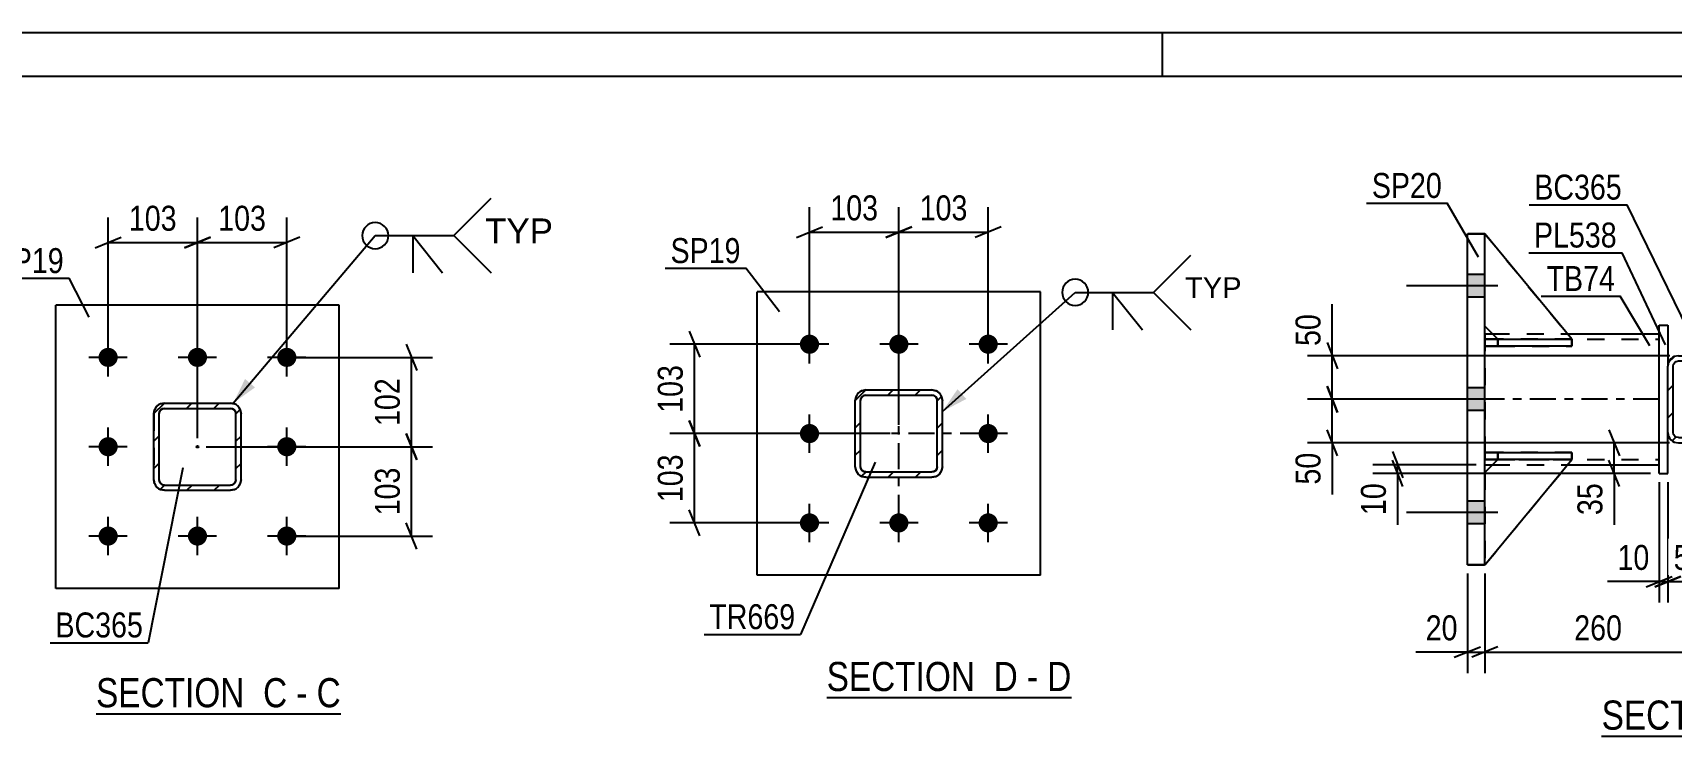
# Model space of a CAD drawing. Header units: millimetres. Extents: x 0 to 594, y 0 to 420.
# Drawn here: x 254.4 to 442.4, y 339.3 to 420 of the extents above; entities that cross this region are included whole.
import ezdxf

# ---------------------------------------------------------------- set-up
doc = ezdxf.new("R2010")
doc.units = ezdxf.units.MM
doc.linetypes.add('DXK_LINE_DOT2', pattern=[3.9198, 1.9599, -1.9599])
doc.linetypes.add('DXK_LINE_DOT3', pattern=[5.9187, 2.979, -0.9799, 0.9799, -0.9799])
doc.styles.add('Arial', font='arial.ttf', dxfattribs={"height": 0.2})
doc.styles.add('Arial Narrow', font='ARIALN.TTF', dxfattribs={"height": 0.2})

# ---------------------------------------------------------------- blocks, each defined once
blk = doc.blocks.new('Unknown-570345951-1135')
at = {"color": 5, "linetype": 'Continuous'}
for p, q in [((594, 420), (0, 420)), ((384, 415), (384, 420)), ((589, 415), (5, 415))]:
    blk.add_line(p, q, dxfattribs=at)
blk = doc.blocks.new('Unknown-570345951-13 - 5630')
at = {"color": 6, "linetype": 'Continuous'}
blk.add_line((261.67, 341.87), (289.74, 341.87), dxfattribs=at)
at = {"color": 0, "linetype": 'Continuous'}
for points in [[(279.78, 342.62), (279.78, 346.12), (261.67, 346.12), (261.67, 342.62)], [(283.59, 342.62), (283.59, 346.12), (280.83, 346.12), (280.83, 342.62)], [(285.92, 342.62), (285.92, 346.12), (284.64, 346.12), (284.64, 342.62)], [(289.74, 342.62), (289.74, 346.12), (286.97, 346.12), (286.97, 342.62)]]:
    blk.add_wipeout(points, dxfattribs=at)
at = {"color": 7, "linetype": 'Continuous', "style": 'Arial Narrow'}
for s, p in [('SECTION ', (261.67, 342.62)), ('C', (280.83, 342.62)), ('C', (286.97, 342.62)), ('-', (284.64, 342.62))]:
    blk.add_text(s, height=3.34, dxfattribs=at).set_placement(p)
blk = doc.blocks.new('Unknown-570345951-14 - 3728')
at = {"color": 6, "linetype": 'Continuous'}
blk.add_line((345.48, 343.73), (373.55, 343.73), dxfattribs=at)
at = {"color": 0, "linetype": 'Continuous'}
for points in [[(363.59, 344.48), (363.59, 347.98), (345.48, 347.98), (345.48, 344.48)], [(367.41, 344.48), (367.41, 347.98), (364.64, 347.98), (364.64, 344.48)], [(369.73, 344.48), (369.73, 347.98), (368.46, 347.98), (368.46, 344.48)], [(373.55, 344.48), (373.55, 347.98), (370.78, 347.98), (370.78, 344.48)]]:
    blk.add_wipeout(points, dxfattribs=at)
at = {"color": 7, "linetype": 'Continuous', "style": 'Arial Narrow'}
for s, p in [('SECTION ', (345.48, 344.48)), ('D', (364.64, 344.48)), ('D', (370.78, 344.48)), ('-', (368.46, 344.48))]:
    blk.add_text(s, height=3.34, dxfattribs=at).set_placement(p)
blk = doc.blocks.new('Unknown-570345951-15 - 3411')
at = {"color": 6, "linetype": 'Continuous'}
blk.add_line((434.38, 339.3), (462.03, 339.3), dxfattribs=at)
at = {"color": 0, "linetype": 'Continuous'}
for points in [[(452.49, 340.05), (452.49, 343.55), (434.38, 343.55), (434.38, 340.05)], [(456.1, 340.05), (456.1, 343.55), (453.54, 343.55), (453.54, 340.05)], [(458.42, 340.05), (458.42, 343.55), (457.15, 343.55), (457.15, 340.05)], [(462.03, 340.05), (462.03, 343.55), (459.47, 343.55), (459.47, 340.05)]]:
    blk.add_wipeout(points, dxfattribs=at)
at = {"color": 7, "linetype": 'Continuous', "style": 'Arial Narrow'}
for s, p in [('SECTION ', (434.38, 340.05)), ('E', (453.54, 340.05)), ('E', (459.47, 340.05)), ('-', (457.15, 340.05))]:
    blk.add_text(s, height=3.34, dxfattribs=at).set_placement(p)
blk = doc.blocks.new('Bolt-570345951-5656 - 5630')
at = {"linetype": 'Continuous'}
for points in [[(263.05, 381.66, -1), (263.05, 383.86, -1)], [(273.3, 381.66, -1), (273.3, 383.86, -1)], [(283.55, 381.66, -1), (283.55, 383.86, -1)], [(263.05, 371.41, -1), (263.05, 373.61, -1)], [(283.55, 371.41, -1), (283.55, 373.61, -1)], [(263.05, 361.16, -1), (263.05, 363.36, -1)], [(273.3, 361.16, -1), (273.3, 363.36, -1)], [(283.55, 361.16, -1), (283.55, 363.36, -1)]]:
    blk.add_hatch(color=1, dxfattribs=at).paths.add_polyline_path(points)
at = {"color": 1, "linetype": 'Continuous'}
for p, q in [((263.05, 380.56), (263.05, 384.96)), ((273.3, 380.56), (273.3, 384.96)), ((283.55, 380.56), (283.55, 384.96)), ((265.25, 382.76), (260.85, 382.76)), ((275.5, 382.76), (271.1, 382.76)), ((285.75, 382.76), (281.35, 382.76)), ((263.05, 370.31), (263.05, 374.71)), ((283.55, 370.31), (283.55, 374.71)), ((265.25, 372.51), (260.85, 372.51)), ((285.75, 372.51), (281.35, 372.51)), ((263.05, 360.06), (263.05, 364.46)), ((273.3, 360.06), (273.3, 364.46)), ((283.55, 360.06), (283.55, 364.46)), ((265.25, 362.26), (260.85, 362.26)), ((275.5, 362.26), (271.1, 362.26)), ((285.75, 362.26), (281.35, 362.26))]:
    blk.add_line(p, q, dxfattribs=at)
blk = doc.blocks.new('Part-570345951-5652 - 5630')
at = {"color": 2, "linetype": 'Continuous'}
for p, q in [((289.55, 388.76), (257.05, 388.76)), ((257.05, 356.26), (257.05, 388.76)), ((289.55, 356.26), (289.55, 388.76)), ((289.55, 356.26), (257.05, 356.26))]:
    blk.add_line(p, q, dxfattribs=at)
blk = doc.blocks.new('Part-570345951-5689 - 5630')
at = {"linetype": 'Continuous'}
h = blk.add_hatch(dxfattribs=at)
h.set_pattern_fill('', scale=0.7, style=0, pattern_type=0)
h.set_pattern_definition([(45, (269.4999, 377.5076), (-1.57154, 1.57154), [])])
h.paths.add_polyline_path([(277.1, 377.51), (269.5, 377.51), (269.04, 377.42), (268.65, 377.16), (268.39, 376.77), (268.3, 376.31), (268.3, 368.71), (268.39, 368.25), (268.65, 367.86), (269.04, 367.6), (269.5, 367.51), (277.1, 367.51), (277.56, 367.6), (277.95, 367.86), (278.21, 368.25), (278.3, 368.71), (278.3, 376.31), (278.21, 376.77), (277.95, 377.16), (277.56, 377.42)])
h.paths.add_polyline_path([(277.65, 376.54), (277.7, 376.31), (277.7, 368.71), (277.65, 368.48), (277.52, 368.28), (277.33, 368.15), (277.1, 368.11), (269.5, 368.11), (269.27, 368.15), (269.08, 368.28), (268.95, 368.48), (268.9, 368.71), (268.9, 376.31), (268.95, 376.54), (269.08, 376.73), (269.27, 376.86), (269.5, 376.91), (277.1, 376.91), (277.33, 376.86), (277.52, 376.73)])
blk.add_hatch(color=30, dxfattribs=at).paths.add_polyline_path([(273.3, 372.41, -1), (273.3, 372.61, -1)])
at = {"color": 7, "linetype": 'DXK_LINE_DOT2'}
for p, q in [((268.3, 376.31), (268.39, 376.77)), ((268.3, 376.31), (268.3, 368.71)), ((268.95, 376.54), (268.9, 376.31)), ((268.9, 368.71), (268.9, 376.31)), ((269.08, 376.73), (268.95, 376.54)), ((269.04, 377.42), (269.5, 377.51)), ((269.27, 376.86), (269.08, 376.73)), ((269.5, 376.91), (269.27, 376.86)), ((269.5, 377.51), (277.1, 377.51)), ((269.5, 376.91), (277.1, 376.91)), ((277.1, 377.51), (277.56, 377.42)), ((277.33, 376.86), (277.1, 376.91)), ((277.52, 376.73), (277.33, 376.86)), ((277.65, 376.54), (277.52, 376.73)), ((277.7, 376.31), (277.65, 376.54)), ((277.7, 368.71), (277.7, 376.31)), ((278.21, 376.77), (278.3, 376.31)), ((278.3, 368.71), (278.3, 376.31)), ((268.39, 368.25), (268.3, 368.71)), ((268.9, 368.71), (268.95, 368.48)), ((268.95, 368.48), (269.08, 368.28)), ((277.52, 368.28), (277.65, 368.48)), ((277.65, 368.48), (277.7, 368.71)), ((278.3, 368.71), (278.21, 368.25)), ((269.5, 367.51), (269.04, 367.6)), ((269.08, 368.28), (269.27, 368.15)), ((269.27, 368.15), (269.5, 368.11)), ((269.5, 368.11), (277.1, 368.11)), ((269.5, 367.51), (277.1, 367.51)), ((277.1, 368.11), (277.33, 368.15)), ((277.56, 367.6), (277.1, 367.51)), ((277.33, 368.15), (277.52, 368.28))]:
    blk.add_line(p, q, dxfattribs=at)
at = {"color": 2, "linetype": 'Continuous'}
for p, q in [((268.39, 376.77), (268.3, 376.31)), ((268.3, 376.31), (268.3, 376.31)), ((268.3, 368.71), (268.3, 376.31)), ((268.9, 376.31), (268.95, 376.54)), ((268.9, 376.31), (268.9, 376.31)), ((268.9, 368.71), (268.9, 376.31)), ((268.95, 376.54), (269.08, 376.73)), ((269.5, 377.51), (269.04, 377.42)), ((269.08, 376.73), (269.27, 376.86)), ((269.27, 376.86), (269.5, 376.91)), ((269.5, 377.51), (269.5, 377.51)), ((269.5, 377.51), (277.1, 377.51)), ((269.5, 376.91), (269.5, 376.91)), ((269.5, 376.91), (277.1, 376.91)), ((277.1, 377.51), (277.1, 377.51)), ((277.56, 377.42), (277.1, 377.51)), ((277.1, 376.91), (277.1, 376.91)), ((277.1, 376.91), (277.33, 376.86)), ((277.33, 376.86), (277.52, 376.73)), ((277.52, 376.73), (277.65, 376.54)), ((277.65, 376.54), (277.7, 376.31)), ((277.7, 376.31), (277.7, 376.31)), ((277.7, 368.71), (277.7, 376.31)), ((278.3, 376.31), (278.21, 376.77)), ((278.3, 376.31), (278.3, 376.31)), ((278.3, 368.71), (278.3, 376.31)), ((268.3, 368.71), (268.3, 368.71)), ((268.3, 368.71), (268.39, 368.25)), ((268.9, 368.71), (268.9, 368.71)), ((268.95, 368.48), (268.9, 368.71)), ((269.08, 368.28), (268.95, 368.48)), ((277.65, 368.48), (277.52, 368.28)), ((277.7, 368.71), (277.65, 368.48)), ((277.7, 368.71), (277.7, 368.71)), ((278.21, 368.25), (278.3, 368.71)), ((278.3, 368.71), (278.3, 368.71)), ((269.04, 367.6), (269.5, 367.51)), ((269.27, 368.15), (269.08, 368.28)), ((269.5, 368.11), (269.27, 368.15)), ((269.5, 368.11), (269.5, 368.11)), ((269.5, 368.11), (277.1, 368.11)), ((269.5, 367.51), (269.5, 367.51)), ((269.5, 367.51), (277.1, 367.51)), ((277.33, 368.15), (277.1, 368.11)), ((277.1, 368.11), (277.1, 368.11)), ((277.1, 367.51), (277.56, 367.6)), ((277.1, 367.51), (277.1, 367.51)), ((277.52, 368.28), (277.33, 368.15))]:
    blk.add_line(p, q, dxfattribs=at)
at = {"color": 7, "linetype": 'DXK_LINE_DOT3'}
blk.add_line((273.3, 372.51), (273.3, 372.51), dxfattribs=at)
at = {"color": 30, "linetype": 'DXK_LINE_DOT3'}
blk.add_line((273.3, 372.51), (273.3, 372.51), dxfattribs=at)
at = {"color": 30, "linetype": 'Continuous'}
blk.add_circle((273.3, 372.51), 0.1, dxfattribs=at)
at = {"color": 7, "linetype": 'DXK_LINE_DOT2'}
for centre, start, end in [((269.5, 376.31), 112.5, 157.5), ((277.1, 376.31), 22.5, 67.5), ((269.5, 368.71), 202.5, 247.5), ((277.1, 368.71), 292.5, 337.5)]:
    blk.add_arc(centre, 1.2, start, end, dxfattribs=at)
at = {"color": 2, "linetype": 'Continuous'}
for centre, start, end in [((269.5, 376.31), 112.5, 157.5), ((277.1, 376.31), 22.5, 67.5), ((269.5, 368.71), 202.5, 247.5), ((277.1, 368.71), 292.5, 337.5)]:
    blk.add_arc(centre, 1.2, start, end, dxfattribs=at)
blk = doc.blocks.new('Part-570345951-3774 - 3728')
at = {"linetype": 'Continuous'}
h = blk.add_hatch(dxfattribs=at)
h.set_pattern_fill('', scale=0.7, style=0, pattern_type=0)
h.set_pattern_definition([(45, (349.9635, 379.0197), (-1.57154, 1.57154), [])])
h.paths.add_polyline_path([(357.56, 379.02), (349.96, 379.02), (349.5, 378.93), (349.11, 378.67), (348.85, 378.28), (348.76, 377.82), (348.76, 370.22), (348.85, 369.76), (349.11, 369.37), (349.5, 369.11), (349.96, 369.02), (357.56, 369.02), (358.02, 369.11), (358.41, 369.37), (358.67, 369.76), (358.76, 370.22), (358.76, 377.82), (358.67, 378.28), (358.41, 378.67), (358.02, 378.93)])
h.paths.add_polyline_path([(358.12, 378.05), (358.16, 377.82), (358.16, 370.22), (358.12, 369.99), (357.99, 369.8), (357.79, 369.67), (357.56, 369.62), (349.96, 369.62), (349.73, 369.67), (349.54, 369.8), (349.41, 369.99), (349.36, 370.22), (349.36, 377.82), (349.41, 378.05), (349.54, 378.24), (349.73, 378.37), (349.96, 378.42), (357.56, 378.42), (357.79, 378.37), (357.99, 378.24)])
at = {"color": 7, "linetype": 'DXK_LINE_DOT3'}
for p, q in [((353.76, 364.02), (353.76, 384.02)), ((363.76, 374.02), (343.76, 374.02))]:
    blk.add_line(p, q, dxfattribs=at)
at = {"color": 7, "linetype": 'DXK_LINE_DOT2'}
for p, q in [((348.76, 377.82), (348.85, 378.28)), ((348.76, 370.22), (348.76, 377.82)), ((349.41, 378.05), (349.36, 377.82)), ((349.36, 370.22), (349.36, 377.82)), ((349.54, 378.24), (349.41, 378.05)), ((349.5, 378.93), (349.96, 379.02)), ((349.73, 378.37), (349.54, 378.24)), ((349.96, 378.42), (349.73, 378.37)), ((349.96, 379.02), (357.56, 379.02)), ((349.96, 378.42), (357.56, 378.42)), ((357.56, 379.02), (358.02, 378.93)), ((357.79, 378.37), (357.56, 378.42)), ((357.99, 378.24), (357.79, 378.37)), ((358.12, 378.05), (357.99, 378.24)), ((358.16, 377.82), (358.12, 378.05)), ((358.16, 370.22), (358.16, 377.82)), ((358.67, 378.28), (358.76, 377.82)), ((358.76, 370.22), (358.76, 377.82)), ((348.85, 369.76), (348.76, 370.22)), ((349.36, 370.22), (349.41, 369.99)), ((349.41, 369.99), (349.54, 369.8)), ((349.96, 369.02), (349.5, 369.11)), ((349.54, 369.8), (349.73, 369.67)), ((349.73, 369.67), (349.96, 369.62)), ((349.96, 369.62), (357.56, 369.62)), ((349.96, 369.02), (357.56, 369.02)), ((357.56, 369.62), (357.79, 369.67)), ((358.02, 369.11), (357.56, 369.02)), ((357.79, 369.67), (357.99, 369.8)), ((357.99, 369.8), (358.12, 369.99)), ((358.12, 369.99), (358.16, 370.22)), ((358.76, 370.22), (358.67, 369.76))]:
    blk.add_line(p, q, dxfattribs=at)
at = {"color": 2, "linetype": 'Continuous'}
for p, q in [((348.85, 378.28), (348.76, 377.82)), ((348.76, 370.22), (348.76, 377.82)), ((349.36, 377.82), (349.41, 378.05)), ((349.36, 370.22), (349.36, 377.82)), ((349.41, 378.05), (349.54, 378.24)), ((349.96, 379.02), (349.5, 378.93)), ((349.54, 378.24), (349.73, 378.37)), ((349.73, 378.37), (349.96, 378.42)), ((349.96, 379.02), (357.56, 379.02)), ((349.96, 378.42), (357.56, 378.42)), ((358.02, 378.93), (357.56, 379.02)), ((357.56, 378.42), (357.79, 378.37)), ((357.79, 378.37), (357.99, 378.24)), ((357.99, 378.24), (358.12, 378.05)), ((358.12, 378.05), (358.16, 377.82)), ((358.16, 370.22), (358.16, 377.82)), ((358.76, 377.82), (358.67, 378.28)), ((358.76, 370.22), (358.76, 377.82)), ((348.76, 370.22), (348.85, 369.76)), ((349.41, 369.99), (349.36, 370.22)), ((349.54, 369.8), (349.41, 369.99)), ((349.5, 369.11), (349.96, 369.02)), ((349.73, 369.67), (349.54, 369.8)), ((349.96, 369.62), (349.73, 369.67)), ((349.96, 369.62), (357.56, 369.62)), ((349.96, 369.02), (357.56, 369.02)), ((357.79, 369.67), (357.56, 369.62)), ((357.56, 369.02), (358.02, 369.11)), ((357.99, 369.8), (357.79, 369.67)), ((358.12, 369.99), (357.99, 369.8)), ((358.16, 370.22), (358.12, 369.99)), ((358.67, 369.76), (358.76, 370.22))]:
    blk.add_line(p, q, dxfattribs=at)
at = {"color": 7, "linetype": 'DXK_LINE_DOT2'}
for centre, start, end in [((349.96, 377.82), 112.5, 157.5), ((357.56, 377.82), 22.5, 67.5), ((349.96, 370.22), 202.5, 247.5), ((357.56, 370.22), 292.5, 337.5)]:
    blk.add_arc(centre, 1.2, start, end, dxfattribs=at)
at = {"color": 2, "linetype": 'Continuous'}
for centre, start, end in [((349.96, 377.82), 112.5, 157.5), ((357.56, 377.82), 22.5, 67.5), ((349.96, 370.22), 202.5, 247.5), ((357.56, 370.22), 292.5, 337.5)]:
    blk.add_arc(centre, 1.2, start, end, dxfattribs=at)
blk = doc.blocks.new('Bolt-570345951-3750 - 3728')
at = {"linetype": 'Continuous'}
for points in [[(343.51, 383.17, -1), (343.51, 385.37, -1)], [(353.76, 383.17, -1), (353.76, 385.37, -1)], [(364.01, 383.17, -1), (364.01, 385.37, -1)], [(343.51, 372.92, -1), (343.51, 375.12, -1)], [(364.01, 372.92, -1), (364.01, 375.12, -1)], [(343.51, 362.67, -1), (343.51, 364.87, -1)], [(353.76, 362.67, -1), (353.76, 364.87, -1)], [(364.01, 362.67, -1), (364.01, 364.87, -1)]]:
    blk.add_hatch(color=1, dxfattribs=at).paths.add_polyline_path(points)
at = {"color": 1, "linetype": 'Continuous'}
for p, q in [((343.51, 382.07), (343.51, 386.47)), ((353.76, 382.07), (353.76, 386.47)), ((364.01, 382.07), (364.01, 386.47)), ((345.71, 384.27), (341.31, 384.27)), ((355.96, 384.27), (351.56, 384.27)), ((366.21, 384.27), (361.81, 384.27)), ((343.51, 371.82), (343.51, 376.22)), ((364.01, 371.82), (364.01, 376.22)), ((345.71, 374.02), (341.31, 374.02)), ((366.21, 374.02), (361.81, 374.02)), ((343.51, 361.57), (343.51, 365.97)), ((353.76, 361.57), (353.76, 365.97)), ((364.01, 361.57), (364.01, 365.97)), ((345.71, 363.77), (341.31, 363.77)), ((355.96, 363.77), (351.56, 363.77)), ((366.21, 363.77), (361.81, 363.77))]:
    blk.add_line(p, q, dxfattribs=at)
blk = doc.blocks.new('Part-570345951-3738 - 3728')
at = {"color": 2, "linetype": 'Continuous'}
for p, q in [((370.01, 390.27), (337.51, 390.27)), ((337.51, 357.77), (337.51, 390.27)), ((370.01, 357.77), (370.01, 390.27)), ((370.01, 357.77), (337.51, 357.77))]:
    blk.add_line(p, q, dxfattribs=at)
blk = doc.blocks.new('Bolt-570345951-3428 - 3411')
at = {"linetype": 'Continuous'}
for points in [[(420.98, 389.65), (420.98, 392.25), (418.98, 392.25), (418.98, 389.65)], [(420.98, 389.65), (420.98, 392.25), (418.98, 392.25), (418.98, 389.65)], [(420.98, 389.65), (420.98, 392.25), (418.98, 392.25), (418.98, 389.65)], [(420.98, 376.65), (420.98, 379.25), (418.98, 379.25), (418.98, 376.65)], [(420.98, 376.65), (420.98, 379.25), (418.98, 379.25), (418.98, 376.65)], [(420.98, 363.65), (420.98, 366.25), (418.98, 366.25), (418.98, 363.65)], [(420.98, 363.65), (420.98, 366.25), (418.98, 366.25), (418.98, 363.65)], [(420.98, 363.65), (420.98, 366.25), (418.98, 366.25), (418.98, 363.65)]]:
    blk.add_hatch(color=1, dxfattribs=at).paths.add_polyline_path(points)
at = {"color": 1, "linetype": 'Continuous'}
for p, q in [((420.98, 392.25), (418.98, 392.25)), ((420.98, 392.25), (418.98, 392.25)), ((420.98, 392.25), (418.98, 392.25)), ((422.48, 390.95), (411.98, 390.95)), ((422.48, 390.95), (411.98, 390.95)), ((422.48, 390.95), (411.98, 390.95)), ((420.98, 389.65), (418.98, 389.65)), ((420.98, 389.65), (418.98, 389.65)), ((420.98, 389.65), (418.98, 389.65)), ((422.48, 377.95), (411.98, 377.95)), ((422.48, 377.95), (411.98, 377.95)), ((420.98, 379.25), (418.98, 379.25)), ((420.98, 379.25), (418.98, 379.25)), ((420.98, 376.65), (418.98, 376.65)), ((420.98, 376.65), (418.98, 376.65)), ((422.48, 364.95), (411.98, 364.95)), ((422.48, 364.95), (411.98, 364.95)), ((422.48, 364.95), (411.98, 364.95)), ((420.98, 366.25), (418.98, 366.25)), ((420.98, 366.25), (418.98, 366.25)), ((420.98, 366.25), (418.98, 366.25)), ((420.98, 363.65), (418.98, 363.65)), ((420.98, 363.65), (418.98, 363.65)), ((420.98, 363.65), (418.98, 363.65))]:
    blk.add_line(p, q, dxfattribs=at)
blk = doc.blocks.new('Part-570345951-3477 - 3411')
at = {"color": 7, "linetype": 'DXK_LINE_DOT2'}
for p, q in [((420.98, 386.34), (420.98, 396.95)), ((420.98, 396.95), (430.98, 384.84)), ((420.98, 396.95), (430.98, 384.84)), ((422.48, 384.84), (420.98, 386.34)), ((422.48, 384.84), (420.98, 386.34)), ((430.98, 384.84), (422.48, 384.84)), ((422.48, 384.84), (422.48, 384.84)), ((422.48, 384.84), (430.98, 384.84)), ((430.98, 384.84), (430.98, 384.84))]:
    blk.add_line(p, q, dxfattribs=at)
blk = doc.blocks.new('Part-570345951-3442 - 3411')
at = {"color": 2, "linetype": 'Continuous'}
for p, q in [((440.98, 369.45), (440.98, 386.45)), ((440.98, 386.45), (441.98, 386.45)), ((441.98, 386.45), (441.98, 381.75)), ((441.98, 369.45), (441.98, 374.15)), ((440.98, 369.45), (441.98, 369.45))]:
    blk.add_line(p, q, dxfattribs=at)
at = {"color": 7, "linetype": 'DXK_LINE_DOT2'}
blk.add_line((441.98, 374.15), (441.98, 381.75), dxfattribs=at)
blk = doc.blocks.new('Part-570345951-3490 - 3411')
at = {"color": 2, "linetype": 'Continuous'}
for p, q in [((420.98, 385.45), (421.87, 385.45)), ((430.48, 385.45), (440.98, 385.45)), ((420.98, 370.45), (421.89, 370.45)), ((430.49, 370.45), (440.98, 370.45))]:
    blk.add_line(p, q, dxfattribs=at)
at = {"color": 7, "linetype": 'DXK_LINE_DOT2'}
for p, q in [((420.98, 385.45), (420.98, 370.45)), ((421.87, 385.45), (430.48, 385.45)), ((440.98, 370.45), (440.98, 385.45)), ((420.98, 384.85), (440.98, 384.85)), ((420.98, 371.05), (440.98, 371.05)), ((421.89, 370.45), (430.49, 370.45))]:
    blk.add_line(p, q, dxfattribs=at)
at = {"color": 7, "linetype": 'DXK_LINE_DOT3'}
blk.add_line((440.98, 377.95), (420.98, 377.95), dxfattribs=at)
blk = doc.blocks.new('Part-570345951-3464 - 3411')
at = {"color": 2, "linetype": 'Continuous'}
for p, q in [((418.98, 396.95), (418.98, 396.95)), ((418.98, 396.95), (420.98, 396.95)), ((418.98, 358.95), (418.98, 396.95)), ((420.98, 396.95), (420.98, 396.95)), ((420.98, 358.95), (420.98, 396.95)), ((420.98, 358.95), (418.98, 358.95))]:
    blk.add_line(p, q, dxfattribs=at)
at = {"color": 7, "linetype": 'DXK_LINE_DOT2'}
for p, q in [((420.98, 396.95), (418.98, 396.95)), ((418.98, 358.95), (418.98, 358.95)), ((418.98, 358.95), (420.98, 358.95)), ((420.98, 358.95), (420.98, 358.95))]:
    blk.add_line(p, q, dxfattribs=at)
blk = doc.blocks.new('Part-570345951-3473 - 3411')
at = {"color": 7, "linetype": 'DXK_LINE_DOT2'}
for p, q in [((420.98, 384.85), (422.48, 384.85)), ((430.98, 384.85), (420.98, 384.85)), ((420.98, 384.85), (420.98, 384.85)), ((420.98, 384.85), (420.98, 384.05)), ((422.48, 384.05), (420.98, 384.05)), ((430.98, 384.05), (420.98, 384.05)), ((422.48, 384.85), (430.98, 384.85)), ((422.48, 384.85), (422.48, 384.05)), ((430.98, 384.05), (422.48, 384.05)), ((430.98, 384.85), (430.98, 384.05))]:
    blk.add_line(p, q, dxfattribs=at)
blk = doc.blocks.new('Part-570345951-3474 - 3411')
at = {"color": 7, "linetype": 'DXK_LINE_DOT2'}
for p, q in [((420.98, 371.85), (422.48, 371.85)), ((430.98, 371.85), (420.98, 371.85)), ((420.98, 371.85), (420.98, 371.85)), ((420.98, 371.85), (420.98, 371.05)), ((422.48, 371.05), (420.98, 371.05)), ((430.98, 371.05), (420.98, 371.05)), ((422.48, 371.85), (430.98, 371.85)), ((422.48, 371.85), (422.48, 371.05)), ((430.98, 371.05), (422.48, 371.05)), ((430.98, 371.85), (430.98, 371.05))]:
    blk.add_line(p, q, dxfattribs=at)
blk = doc.blocks.new('Part-570345951-3475 - 3411')
at = {"color": 2, "linetype": 'Continuous'}
for p, q in [((420.98, 384.05), (420.98, 384.85)), ((420.98, 384.85), (430.15, 384.85)), ((420.98, 384.85), (420.98, 384.85)), ((430.98, 384.05), (420.98, 384.05)), ((420.98, 384.05), (420.98, 384.05)), ((430.98, 384.85), (430.97, 384.85)), ((430.98, 384.05), (430.98, 384.85))]:
    blk.add_line(p, q, dxfattribs=at)
at = {"color": 7, "linetype": 'DXK_LINE_DOT2'}
for p, q in [((420.98, 384.05), (420.98, 384.85)), ((422.48, 384.85), (420.98, 384.85)), ((420.98, 384.05), (422.48, 384.05)), ((422.48, 384.05), (422.48, 384.85)), ((422.48, 384.85), (430.97, 384.85)), ((422.48, 384.05), (430.98, 384.05)), ((430.15, 384.85), (430.97, 384.85))]:
    blk.add_line(p, q, dxfattribs=at)
blk = doc.blocks.new('Part-570345951-3476 - 3411')
at = {"color": 2, "linetype": 'Continuous'}
for p, q in [((420.98, 371.05), (420.98, 371.85)), ((420.98, 371.85), (430.98, 371.85)), ((420.98, 371.85), (420.98, 371.85)), ((430.98, 371.05), (420.98, 371.05)), ((420.98, 371.05), (420.98, 371.05)), ((430.98, 371.05), (430.98, 371.85))]:
    blk.add_line(p, q, dxfattribs=at)
at = {"color": 7, "linetype": 'DXK_LINE_DOT2'}
for p, q in [((420.98, 371.05), (420.98, 371.85)), ((422.48, 371.85), (420.98, 371.85)), ((420.98, 371.05), (422.48, 371.05)), ((422.48, 371.05), (422.48, 371.85)), ((430.98, 371.85), (422.48, 371.85)), ((422.48, 371.05), (430.98, 371.05))]:
    blk.add_line(p, q, dxfattribs=at)
blk = doc.blocks.new('Part-570345951-3478 - 3411')
at = {"color": 2, "linetype": 'Continuous'}
for p, q in [((430.98, 384.84), (420.98, 396.95)), ((422.47, 384.85), (420.98, 386.34)), ((430.15, 384.84), (430.98, 384.84)), ((430.98, 384.84), (430.98, 384.84))]:
    blk.add_line(p, q, dxfattribs=at)
at = {"color": 7, "linetype": 'DXK_LINE_DOT2'}
for p, q in [((420.98, 386.34), (420.98, 396.95)), ((420.98, 396.95), (430.98, 384.84)), ((422.48, 384.84), (420.98, 386.34)), ((422.48, 384.84), (422.47, 384.85)), ((430.98, 384.84), (422.48, 384.84)), ((422.48, 384.84), (422.48, 384.84)), ((422.48, 384.84), (430.15, 384.84))]:
    blk.add_line(p, q, dxfattribs=at)
blk = doc.blocks.new('Part-570345951-3479 - 3411')
at = {"color": 7, "linetype": 'DXK_LINE_DOT2'}
for p, q in [((422.48, 371.04), (420.98, 369.54)), ((420.98, 358.95), (430.98, 371.04)), ((420.98, 369.54), (422.48, 371.04)), ((420.98, 358.95), (430.98, 371.04)), ((430.98, 371.04), (422.48, 371.04)), ((422.48, 371.04), (422.48, 371.04)), ((422.48, 371.04), (430.98, 371.04)), ((430.98, 371.04), (430.98, 371.04)), ((420.98, 369.54), (420.98, 358.95))]:
    blk.add_line(p, q, dxfattribs=at)
blk = doc.blocks.new('Part-570345951-3480 - 3411')
at = {"color": 2, "linetype": 'Continuous'}
for p, q in [((422.48, 371.04), (420.98, 369.54)), ((420.98, 358.95), (430.98, 371.04)), ((430.98, 371.04), (422.48, 371.04)), ((422.48, 371.04), (422.48, 371.04)), ((430.98, 371.04), (430.98, 371.04))]:
    blk.add_line(p, q, dxfattribs=at)
at = {"color": 7, "linetype": 'DXK_LINE_DOT2'}
for p, q in [((420.98, 369.54), (422.48, 371.04)), ((420.98, 358.95), (430.98, 371.04)), ((422.48, 371.04), (430.98, 371.04)), ((420.98, 369.54), (420.98, 358.95))]:
    blk.add_line(p, q, dxfattribs=at)
blk = doc.blocks.new('Part-570345951-3503 - 3411')
at = {"linetype": 'Continuous'}
h = blk.add_hatch(dxfattribs=at)
h.set_pattern_fill('', scale=0.7, style=0, pattern_type=0)
h.set_pattern_definition([(45, (442.7212, 382.8563), (-1.57154, 1.57154), [])])
h.paths.add_polyline_path([(443.18, 382.95), (442.72, 382.86), (442.33, 382.6), (442.07, 382.21), (441.98, 381.75), (441.98, 374.15), (442.07, 373.69), (442.33, 373.3), (442.72, 373.04), (443.18, 372.95), (450.78, 372.95), (451.24, 373.04), (451.63, 373.3), (451.89, 373.69), (451.98, 374.15), (451.98, 381.75), (451.89, 382.21), (451.63, 382.6), (451.24, 382.86), (450.78, 382.95)])
h.paths.add_polyline_path([(450.78, 382.35), (451.01, 382.3), (451.2, 382.17), (451.33, 381.98), (451.38, 381.75), (451.38, 374.15), (451.33, 373.92), (451.2, 373.72), (451.01, 373.59), (450.78, 373.55), (443.18, 373.55), (442.95, 373.59), (442.76, 373.72), (442.63, 373.92), (442.58, 374.15), (442.58, 381.75), (442.63, 381.98), (442.76, 382.17), (442.95, 382.3), (443.18, 382.35)])
blk.add_hatch(color=246, dxfattribs=at).paths.add_polyline_path([(446.98, 377.85, -1), (446.98, 378.05, -1)])
at = {"color": 2, "linetype": 'Continuous'}
for p, q in [((442.07, 382.21), (441.98, 381.75)), ((441.98, 381.75), (441.98, 381.75)), ((441.98, 374.15), (441.98, 381.75)), ((442.58, 381.75), (442.63, 381.98)), ((442.58, 381.75), (442.58, 381.75)), ((442.58, 374.15), (442.58, 381.75)), ((442.63, 381.98), (442.76, 382.17)), ((443.18, 382.95), (442.72, 382.86)), ((442.76, 382.17), (442.95, 382.3)), ((442.95, 382.3), (443.18, 382.35)), ((443.18, 382.95), (443.18, 382.95)), ((443.18, 382.95), (450.78, 382.95)), ((443.18, 382.35), (443.18, 382.35)), ((443.18, 382.35), (450.78, 382.35)), ((450.78, 382.95), (450.78, 382.95)), ((451.24, 382.86), (450.78, 382.95)), ((450.78, 382.35), (450.78, 382.35)), ((450.78, 382.35), (451.01, 382.3)), ((451.01, 382.3), (451.2, 382.17)), ((451.2, 382.17), (451.33, 381.98)), ((451.33, 381.98), (451.38, 381.75)), ((451.38, 381.75), (451.38, 381.75)), ((451.38, 374.15), (451.38, 381.75)), ((451.98, 381.75), (451.89, 382.21)), ((451.98, 381.75), (451.98, 381.75)), ((451.98, 374.15), (451.98, 381.75)), ((441.98, 374.15), (441.98, 374.15)), ((441.98, 374.15), (442.07, 373.69)), ((442.58, 374.15), (442.58, 374.15)), ((442.63, 373.92), (442.58, 374.15)), ((451.38, 374.15), (451.33, 373.92)), ((451.38, 374.15), (451.38, 374.15)), ((451.89, 373.69), (451.98, 374.15)), ((451.98, 374.15), (451.98, 374.15)), ((442.76, 373.72), (442.63, 373.92)), ((442.72, 373.04), (443.18, 372.95)), ((442.95, 373.59), (442.76, 373.72)), ((443.18, 373.55), (442.95, 373.59)), ((443.18, 373.55), (443.18, 373.55)), ((443.18, 373.55), (450.78, 373.55)), ((443.18, 372.95), (443.18, 372.95)), ((443.18, 372.95), (450.78, 372.95)), ((451.01, 373.59), (450.78, 373.55)), ((450.78, 373.55), (450.78, 373.55)), ((450.78, 372.95), (451.24, 373.04)), ((450.78, 372.95), (450.78, 372.95)), ((451.2, 373.72), (451.01, 373.59)), ((451.33, 373.92), (451.2, 373.72))]:
    blk.add_line(p, q, dxfattribs=at)
at = {"color": 7, "linetype": 'DXK_LINE_DOT3'}
blk.add_line((446.98, 377.95), (446.98, 377.95), dxfattribs=at)
at = {"color": 246, "linetype": 'DXK_LINE_DOT2'}
blk.add_line((446.98, 377.95), (446.98, 377.95), dxfattribs=at)
at = {"color": 246, "linetype": 'Continuous'}
blk.add_circle((446.98, 377.95), 0.1, dxfattribs=at)
at = {"color": 2, "linetype": 'Continuous'}
for centre, start, end in [((443.18, 381.75), 112.5, 157.5), ((450.78, 381.75), 22.5, 67.5), ((443.18, 374.15), 202.5, 247.5), ((450.78, 374.15), 292.5, 337.5)]:
    blk.add_arc(centre, 1.2, start, end, dxfattribs=at)
blk = doc.blocks.new('StraightDimension-570345951-5720 - 5630')
at = {"color": 7, "linetype": 'Continuous'}
for p, q in [((274.3, 372.51), (300.26, 372.51)), ((297.26, 374.01), (298.46, 371.01)), ((297.86, 362.26), (297.86, 372.51)), ((298.46, 360.76), (297.26, 363.76)), ((284.55, 362.26), (300.26, 362.26))]:
    blk.add_line(p, q, dxfattribs=at)
at = {"color": 0}
blk.add_wipeout([(297.11, 370.73), (292.91, 370.73), (292.91, 364.04), (297.11, 364.04)], dxfattribs=at)
at = {"color": 3, "style": 'Arial Narrow'}
blk.add_text('103', height=2.863, rotation=90.0002, dxfattribs=at).set_placement((296.51, 364.64))
blk = doc.blocks.new('StraightDimension-570345951-5710 - 5630')
at = {"color": 7, "linetype": 'Continuous'}
for p, q in [((297.26, 384.26), (298.46, 381.26)), ((284.55, 382.76), (300.26, 382.76)), ((297.86, 372.51), (297.86, 382.76)), ((274.3, 372.51), (300.26, 372.51)), ((298.46, 371.01), (297.26, 374.01))]:
    blk.add_line(p, q, dxfattribs=at)
at = {"color": 0}
blk.add_wipeout([(297.11, 380.98), (292.91, 380.98), (292.91, 374.29), (297.11, 374.29)], dxfattribs=at)
at = {"color": 3, "style": 'Arial Narrow'}
blk.add_text('102', height=2.863, rotation=90.0002, dxfattribs=at).set_placement((296.51, 374.89))
blk = doc.blocks.new('StraightDimension-570345951-5731 - 5630')
at = {"color": 7, "linetype": 'Continuous'}
for p, q in [((263.05, 383.76), (263.05, 398.79)), ((273.3, 373.51), (273.3, 398.79)), ((261.55, 395.34), (264.55, 396.54)), ((263.05, 395.94), (273.3, 395.94)), ((274.8, 396.54), (271.8, 395.34))]:
    blk.add_line(p, q, dxfattribs=at)
at = {"color": 0}
blk.add_wipeout([(271.52, 396.69), (271.52, 400.89), (264.83, 400.89), (264.83, 396.69)], dxfattribs=at)
at = {"color": 3, "style": 'Arial Narrow'}
blk.add_text('103', height=2.863, dxfattribs=at).set_placement((265.43, 397.29))
blk = doc.blocks.new('StraightDimension-570345951-5741 - 5630')
at = {"color": 7, "linetype": 'Continuous'}
for p, q in [((273.3, 373.51), (273.3, 398.79)), ((283.55, 383.76), (283.55, 398.79)), ((271.8, 395.34), (274.8, 396.54)), ((273.3, 395.94), (283.55, 395.94)), ((285.05, 396.54), (282.05, 395.34))]:
    blk.add_line(p, q, dxfattribs=at)
at = {"color": 0}
blk.add_wipeout([(281.77, 396.69), (281.77, 400.89), (275.08, 400.89), (275.08, 396.69)], dxfattribs=at)
at = {"color": 3, "style": 'Arial Narrow'}
blk.add_text('103', height=2.863, dxfattribs=at).set_placement((275.68, 397.29))
blk = doc.blocks.new('StraightDimension-570345951-3814 - 3728')
at = {"color": 7, "linetype": 'Continuous'}
for p, q in [((353.76, 375.02), (353.76, 399.98)), ((364.01, 385.27), (364.01, 399.98)), ((352.26, 396.53), (355.26, 397.73)), ((353.76, 397.13), (364.01, 397.13)), ((365.51, 397.73), (362.51, 396.53))]:
    blk.add_line(p, q, dxfattribs=at)
at = {"color": 0}
blk.add_wipeout([(362.23, 397.88), (362.23, 402.08), (355.55, 402.08), (355.55, 397.88)], dxfattribs=at)
at = {"color": 3, "style": 'Arial Narrow'}
blk.add_text('103', height=2.863, dxfattribs=at).set_placement((356.15, 398.48))
blk = doc.blocks.new('StraightDimension-570345951-3808 - 3728')
at = {"color": 7, "linetype": 'Continuous'}
for p, q in [((343.51, 385.27), (343.51, 399.98)), ((353.76, 375.02), (353.76, 399.98)), ((342.01, 396.53), (345.01, 397.73)), ((343.51, 397.13), (353.76, 397.13)), ((355.26, 397.73), (352.26, 396.53))]:
    blk.add_line(p, q, dxfattribs=at)
at = {"color": 0}
blk.add_wipeout([(351.98, 397.88), (351.98, 402.08), (345.3, 402.08), (345.3, 397.88)], dxfattribs=at)
at = {"color": 3, "style": 'Arial Narrow'}
blk.add_text('103', height=2.863, dxfattribs=at).set_placement((345.9, 398.48))
blk = doc.blocks.new('StraightDimension-570345951-3821 - 3728')
at = {"color": 7, "linetype": 'Continuous'}
for p, q in [((329.72, 375.52), (330.92, 372.52)), ((352.76, 374.02), (327.47, 374.02)), ((330.32, 363.77), (330.32, 374.02)), ((330.92, 362.27), (329.72, 365.27)), ((342.51, 363.77), (327.47, 363.77))]:
    blk.add_line(p, q, dxfattribs=at)
at = {"color": 0}
blk.add_wipeout([(329.57, 372.24), (325.37, 372.24), (325.37, 365.55), (329.57, 365.55)], dxfattribs=at)
at = {"color": 3, "style": 'Arial Narrow'}
blk.add_text('103', height=2.863, rotation=90.0002, dxfattribs=at).set_placement((328.97, 366.15))
blk = doc.blocks.new('StraightDimension-570345951-3827 - 3728')
at = {"color": 7, "linetype": 'Continuous'}
for p, q in [((329.72, 385.77), (330.92, 382.77)), ((342.51, 384.27), (327.47, 384.27)), ((330.32, 374.02), (330.32, 384.27)), ((330.92, 372.52), (329.72, 375.52)), ((352.76, 374.02), (327.47, 374.02))]:
    blk.add_line(p, q, dxfattribs=at)
at = {"color": 0}
blk.add_wipeout([(329.57, 382.49), (325.37, 382.49), (325.37, 375.8), (329.57, 375.8)], dxfattribs=at)
at = {"color": 3, "style": 'Arial Narrow'}
blk.add_text('103', height=2.863, rotation=90.0002, dxfattribs=at).set_placement((328.97, 376.4))
blk = doc.blocks.new('StraightDimension-570345951-3566 - 3411')
at = {"color": 7, "linetype": 'Continuous'}
for p, q in [((413.48, 377.95), (400.63, 377.95)), ((402.88, 379.45), (404.08, 376.45)), ((403.48, 372.95), (403.48, 377.95)), ((404.08, 371.45), (402.88, 374.45)), ((442.18, 372.95), (400.63, 372.95))]:
    blk.add_line(p, q, dxfattribs=at)
at = {"color": 0}
blk.add_wipeout([(402.73, 372.42), (398.53, 372.42), (398.53, 367.57), (402.73, 367.57)], dxfattribs=at)
at = {"color": 7, "linetype": 'Continuous'}
blk.add_line((403.48, 372.95), (403.48, 367.04), dxfattribs=at)
blk.add_line((403.48, 372.95), (403.48, 367.04), dxfattribs=at)
at = {"color": 3, "style": 'Arial Narrow'}
blk.add_text('50', height=2.863, rotation=90.0002, dxfattribs=at).set_placement((402.13, 368.17))
blk = doc.blocks.new('StraightDimension-570345951-3606 - 3411')
at = {"color": 7, "linetype": 'Continuous'}
for p, q in [((419.98, 370.45), (408.13, 370.45)), ((410.38, 371.95), (411.58, 368.95)), ((411.58, 367.95), (410.38, 370.95)), ((410.98, 369.45), (410.98, 370.45)), ((439.98, 369.45), (408.13, 369.45))]:
    blk.add_line(p, q, dxfattribs=at)
at = {"color": 0}
blk.add_wipeout([(410.23, 368.92), (406.03, 368.92), (406.03, 364.07), (410.23, 364.07)], dxfattribs=at)
at = {"color": 7, "linetype": 'Continuous'}
blk.add_line((410.98, 369.45), (410.98, 363.54), dxfattribs=at)
blk.add_line((410.98, 369.45), (410.98, 363.54), dxfattribs=at)
at = {"color": 3, "style": 'Arial Narrow'}
blk.add_text('10', height=2.863, rotation=90.0002, dxfattribs=at).set_placement((409.63, 364.67))
blk = doc.blocks.new('StraightDimension-570345951-3681 - 3411')
at = {"color": 7, "linetype": 'Continuous'}
for p, q in [((440.98, 368.45), (440.98, 354.63)), ((441.98, 368.45), (441.98, 354.63)), ((439.48, 356.43), (442.48, 357.63)), ((443.48, 357.63), (440.48, 356.43)), ((440.98, 357.03), (441.98, 357.03))]:
    blk.add_line(p, q, dxfattribs=at)
at = {"color": 0}
blk.add_wipeout([(440.46, 357.78), (440.46, 361.98), (435.6, 361.98), (435.6, 357.78)], dxfattribs=at)
at = {"color": 7, "linetype": 'Continuous'}
blk.add_line((440.98, 357.03), (435.07, 357.03), dxfattribs=at)
blk.add_line((440.98, 357.03), (435.07, 357.03), dxfattribs=at)
at = {"color": 3, "style": 'Arial Narrow'}
blk.add_text('10', height=2.863, dxfattribs=at).set_placement((436.2, 358.38))
blk = doc.blocks.new('StraightDimension-570345951-3584 - 3411')
at = {"color": 7, "linetype": 'Continuous'}
for p, q in [((435.22, 374.45), (436.42, 371.45)), ((442.18, 372.95), (432.97, 372.95)), ((435.82, 369.45), (435.82, 372.95)), ((436.42, 367.95), (435.22, 370.95)), ((439.98, 369.45), (432.97, 369.45))]:
    blk.add_line(p, q, dxfattribs=at)
at = {"color": 0}
blk.add_wipeout([(435.07, 368.92), (430.87, 368.92), (430.87, 364.07), (435.07, 364.07)], dxfattribs=at)
at = {"color": 7, "linetype": 'Continuous'}
blk.add_line((435.82, 369.45), (435.82, 363.54), dxfattribs=at)
blk.add_line((435.82, 369.45), (435.82, 363.54), dxfattribs=at)
at = {"color": 3, "style": 'Arial Narrow'}
blk.add_text('35', height=2.863, rotation=90.0002, dxfattribs=at).set_placement((434.47, 364.67))
blk = doc.blocks.new('StraightDimension-570345951-3548 - 3411')
at = {"color": 7, "linetype": 'Continuous'}
for p, q in [((402.88, 384.45), (404.08, 381.45)), ((442.21, 382.95), (400.63, 382.95)), ((403.48, 377.95), (403.48, 382.95)), ((413.48, 377.95), (400.63, 377.95)), ((404.08, 376.45), (402.88, 379.45))]:
    blk.add_line(p, q, dxfattribs=at)
at = {"color": 0}
blk.add_wipeout([(402.73, 388.33), (398.53, 388.33), (398.53, 383.47), (402.73, 383.47)], dxfattribs=at)
at = {"color": 7, "linetype": 'Continuous'}
blk.add_line((403.48, 382.95), (403.48, 388.85), dxfattribs=at)
blk.add_line((403.48, 382.95), (403.48, 388.85), dxfattribs=at)
at = {"color": 3, "style": 'Arial Narrow'}
blk.add_text('50', height=2.863, rotation=90.0002, dxfattribs=at).set_placement((402.13, 384.07))
blk = doc.blocks.new('StraightDimension-570345951-3650 - 3411')
at = {"color": 7, "linetype": 'Continuous'}
for p, q in [((446.98, 376.95), (446.98, 346.55)), ((420.98, 357.95), (420.98, 346.55)), ((422.48, 349.55), (419.48, 348.35)), ((420.98, 348.95), (446.98, 348.95)), ((445.48, 348.35), (448.48, 349.55))]:
    blk.add_line(p, q, dxfattribs=at)
at = {"color": 0}
blk.add_wipeout([(437.32, 349.7), (437.32, 353.9), (430.64, 353.9), (430.64, 349.7)], dxfattribs=at)
at = {"color": 3, "style": 'Arial Narrow'}
blk.add_text('260', height=2.863, dxfattribs=at).set_placement((431.24, 350.3))
blk = doc.blocks.new('StraightDimension-570345951-3664 - 3411')
at = {"color": 7, "linetype": 'Continuous'}
for p, q in [((418.98, 357.95), (418.98, 346.55)), ((420.98, 357.95), (420.98, 346.55)), ((417.48, 348.35), (420.48, 349.55)), ((418.98, 348.95), (420.98, 348.95)), ((422.48, 349.55), (419.48, 348.35))]:
    blk.add_line(p, q, dxfattribs=at)
at = {"color": 0}
blk.add_wipeout([(418.45, 349.7), (418.45, 353.9), (413.6, 353.9), (413.6, 349.7)], dxfattribs=at)
at = {"color": 7, "linetype": 'Continuous'}
blk.add_line((418.98, 348.95), (413.07, 348.95), dxfattribs=at)
blk.add_line((418.98, 348.95), (413.07, 348.95), dxfattribs=at)
at = {"color": 3, "style": 'Arial Narrow'}
blk.add_text('20', height=2.863, dxfattribs=at).set_placement((414.2, 350.3))
blk = doc.blocks.new('StraightDimension-570345951-3691 - 3411')
at = {"color": 7, "linetype": 'Continuous'}
for p, q in [((446.98, 376.95), (446.98, 354.63)), ((441.98, 368.45), (441.98, 354.63)), ((440.48, 356.43), (443.48, 357.63)), ((448.48, 357.63), (445.48, 356.43)), ((441.98, 357.03), (446.98, 357.03))]:
    blk.add_line(p, q, dxfattribs=at)
at = {"color": 0}
blk.add_wipeout([(446.91, 357.78), (446.91, 361.98), (442.05, 361.98), (442.05, 357.78)], dxfattribs=at)
at = {"color": 3, "style": 'Arial Narrow'}
blk.add_text('50', height=2.863, dxfattribs=at).set_placement((442.65, 358.38))
blk = doc.blocks.new('WeldMark-570345951-5751 - 5630')
at = {"linetype": 'Continuous'}
blk.add_hatch(color=30, dxfattribs=at).paths.add_polyline_path([(279.9, 379.31), (277.39, 377.51), (278.76, 380.28)])
at = {"color": 30, "linetype": 'Continuous'}
for p, q in [((277.39, 377.51), (293.7, 396.73)), ((293.7, 396.73), (302.7, 396.73))]:
    blk.add_line(p, q, dxfattribs=at)
at = {"color": 3, "linetype": 'Continuous'}
for q in [(301.42, 392.45), (297.99, 392.45)]:
    blk.add_line((297.99, 396.73), q, dxfattribs=at)
for start, end in [(90, 270), (270, 90)]:
    blk.add_arc((293.7, 396.73), 1.5, start, end, dxfattribs=at)
at = {"color": 0, "linetype": 'Continuous'}
blk.add_wipeout([(314.08, 395.83), (314.08, 398.83), (306.3, 398.83), (306.3, 395.83)], dxfattribs=at)
blk.add_wipeout([(314.08, 395.83), (314.08, 398.83), (306.3, 398.83), (306.3, 395.83)], dxfattribs=at)
at = {"color": 3, "linetype": 'Continuous'}
for q in [(306.99, 401.02), (306.99, 392.45)]:
    blk.add_line((302.7, 396.73), q, dxfattribs=at)
at = {"color": 3, "linetype": 'Continuous', "style": 'Arial'}
blk.add_text('TYP', height=2.865, dxfattribs=at).set_placement((306.3, 395.83))
blk = doc.blocks.new('Mark-570345951-5648 - 5630')
at = {"color": 0}
blk.add_wipeout([(257.97, 392.43), (257.97, 395.43), (249.93, 395.43), (249.93, 392.43)], dxfattribs=at)
blk.add_wipeout([(257.97, 392.43), (257.97, 395.43), (249.93, 395.43), (249.93, 392.43)], dxfattribs=at)
at = {"color": 30, "linetype": 'Continuous'}
for p in [(249.33, 391.83), (260.88, 387.36)]:
    blk.add_line(p, (258.57, 391.83), dxfattribs=at)
at = {"color": 3, "style": 'Arial Narrow'}
blk.add_text('SP19', height=2.863, dxfattribs=at).set_placement((249.93, 392.43))
blk = doc.blocks.new('Mark-570345951-5685 - 5630')
at = {"color": 0}
blk.add_wipeout([(267.05, 350.63), (267.05, 353.63), (257.01, 353.63), (257.01, 350.63)], dxfattribs=at)
blk.add_wipeout([(267.05, 350.63), (267.05, 353.63), (257.01, 353.63), (257.01, 350.63)], dxfattribs=at)
at = {"color": 30, "linetype": 'Continuous'}
for p in [(271.61, 370.07), (256.41, 350.03)]:
    blk.add_line(p, (267.65, 350.03), dxfattribs=at)
at = {"color": 3, "style": 'Arial Narrow'}
blk.add_text('BC365', height=2.863, dxfattribs=at).set_placement((257.01, 350.63))
blk = doc.blocks.new('Mark-570345951-3734 - 3728')
at = {"color": 0}
blk.add_wipeout([(335.61, 393.58), (335.61, 396.58), (327.57, 396.58), (327.57, 393.58)], dxfattribs=at)
blk.add_wipeout([(335.61, 393.58), (335.61, 396.58), (327.57, 396.58), (327.57, 393.58)], dxfattribs=at)
at = {"color": 30, "linetype": 'Continuous'}
for p in [(326.97, 392.98), (340.07, 388)]:
    blk.add_line(p, (336.21, 392.98), dxfattribs=at)
at = {"color": 3, "style": 'Arial Narrow'}
blk.add_text('SP19', height=2.863, dxfattribs=at).set_placement((327.57, 393.58))
blk = doc.blocks.new('Mark-570345951-3770 - 3728')
at = {"color": 0}
blk.add_wipeout([(341.89, 351.58), (341.89, 354.58), (332.02, 354.58), (332.02, 351.58)], dxfattribs=at)
blk.add_wipeout([(341.89, 351.58), (341.89, 354.58), (332.02, 354.58), (332.02, 351.58)], dxfattribs=at)
at = {"color": 30, "linetype": 'Continuous'}
for p in [(351.05, 370.74), (331.42, 350.98)]:
    blk.add_line(p, (342.49, 350.98), dxfattribs=at)
at = {"color": 3, "style": 'Arial Narrow'}
blk.add_text('TR669', height=2.863, dxfattribs=at).set_placement((332.02, 351.58))
blk = doc.blocks.new('WeldMark-570345951-3833 - 3728')
at = {"linetype": 'Continuous'}
blk.add_hatch(color=30, dxfattribs=at).paths.add_polyline_path([(361.5, 377.99), (358.76, 376.55), (360.49, 379.11)])
at = {"color": 30, "linetype": 'Continuous'}
for p, q in [((358.76, 376.55), (373.99, 390.22)), ((373.99, 390.22), (382.99, 390.22))]:
    blk.add_line(p, q, dxfattribs=at)
at = {"color": 3, "linetype": 'Continuous'}
for q in [(381.7, 385.93), (378.27, 385.93)]:
    blk.add_line((378.27, 390.22), q, dxfattribs=at)
for start, end in [(90, 270), (270, 90)]:
    blk.add_arc((373.99, 390.22), 1.5, start, end, dxfattribs=at)
at = {"color": 0, "linetype": 'Continuous'}
blk.add_wipeout([(393.07, 389.57), (393.07, 392.07), (386.59, 392.07), (386.59, 389.57)], dxfattribs=at)
blk.add_wipeout([(393.07, 389.57), (393.07, 392.07), (386.59, 392.07), (386.59, 389.57)], dxfattribs=at)
at = {"color": 3, "linetype": 'Continuous'}
for q in [(387.27, 394.5), (387.27, 385.93)]:
    blk.add_line((382.99, 390.22), q, dxfattribs=at)
at = {"color": 3, "linetype": 'Continuous', "style": 'Arial'}
blk.add_text('TYP', height=2.388, dxfattribs=at).set_placement((386.59, 389.57))
blk = doc.blocks.new('Mark-570345951-3460 - 3411')
at = {"color": 0}
blk.add_wipeout([(416.06, 401.05), (416.06, 404.05), (408.02, 404.05), (408.02, 401.05)], dxfattribs=at)
blk.add_wipeout([(416.06, 401.05), (416.06, 404.05), (408.02, 404.05), (408.02, 401.05)], dxfattribs=at)
at = {"color": 30, "linetype": 'Continuous'}
for p in [(407.42, 400.45), (420.27, 394.25)]:
    blk.add_line(p, (416.66, 400.45), dxfattribs=at)
at = {"color": 3, "style": 'Arial Narrow'}
blk.add_text('SP20', height=2.863, dxfattribs=at).set_placement((408.02, 401.05))
blk = doc.blocks.new('Mark-570345951-3438 - 3411')
at = {"color": 0}
blk.add_wipeout([(436.13, 395.36), (436.13, 398.36), (426.62, 398.36), (426.62, 395.36)], dxfattribs=at)
blk.add_wipeout([(436.13, 395.36), (436.13, 398.36), (426.62, 398.36), (426.62, 395.36)], dxfattribs=at)
at = {"color": 30, "linetype": 'Continuous'}
for p in [(426.02, 394.76), (441.71, 384.21)]:
    blk.add_line(p, (436.73, 394.76), dxfattribs=at)
at = {"color": 3, "style": 'Arial Narrow'}
blk.add_text('PL538', height=2.863, dxfattribs=at).set_placement((426.62, 395.36))
blk = doc.blocks.new('Mark-570345951-3486 - 3411')
at = {"color": 0}
blk.add_wipeout([(435.91, 390.37), (435.91, 393.37), (428.06, 393.37), (428.06, 390.37)], dxfattribs=at)
blk.add_wipeout([(435.91, 390.37), (435.91, 393.37), (428.06, 393.37), (428.06, 390.37)], dxfattribs=at)
at = {"color": 30, "linetype": 'Continuous'}
for p in [(427.46, 389.77), (439.91, 384.07)]:
    blk.add_line(p, (436.51, 389.77), dxfattribs=at)
at = {"color": 3, "style": 'Arial Narrow'}
blk.add_text('TB74', height=2.863, dxfattribs=at).set_placement((428.06, 390.37))
blk = doc.blocks.new('Mark-570345951-3499 - 3411')
at = {"color": 0}
blk.add_wipeout([(436.71, 400.86), (436.71, 403.86), (426.66, 403.86), (426.66, 400.86)], dxfattribs=at)
blk.add_wipeout([(436.71, 400.86), (436.71, 403.86), (426.66, 403.86), (426.66, 400.86)], dxfattribs=at)
at = {"color": 30, "linetype": 'Continuous'}
for p in [(426.06, 400.26), (447.01, 380.35)]:
    blk.add_line(p, (437.31, 400.26), dxfattribs=at)
at = {"color": 3, "style": 'Arial Narrow'}
blk.add_text('BC365', height=2.863, dxfattribs=at).set_placement((426.66, 400.86))

msp = doc.modelspace()

# ---------------------------------------------------------------- block references
for name in ['Unknown-570345951-1135', 'Part-570345951-3464 - 3411', 'Part-570345951-3477 - 3411', 'Part-570345951-3478 - 3411', 'Bolt-570345951-3428 - 3411', 'Part-570345951-3738 - 3728', 'Part-570345951-5652 - 5630', 'Bolt-570345951-3750 - 3728', 'Part-570345951-3490 - 3411', 'Part-570345951-3442 - 3411', 'Bolt-570345951-5656 - 5630', 'Part-570345951-3774 - 3728', 'Part-570345951-3473 - 3411', 'Part-570345951-3475 - 3411', 'Part-570345951-3503 - 3411', 'Part-570345951-5689 - 5630', 'Part-570345951-3474 - 3411', 'Part-570345951-3476 - 3411', 'Part-570345951-3479 - 3411', 'Part-570345951-3480 - 3411']:
    msp.add_blockref(name, (0, 0))

# ---------------------------------------------------------------- next in the draw order: block references
for name in ['Mark-570345951-3460 - 3411', 'StraightDimension-570345951-3814 - 3728', 'Mark-570345951-3734 - 3728', 'StraightDimension-570345951-3566 - 3411', 'StraightDimension-570345951-5720 - 5630', 'Mark-570345951-5685 - 5630', 'Unknown-570345951-14 - 3728', 'Unknown-570345951-13 - 5630', 'Unknown-570345951-15 - 3411']:
    msp.add_blockref(name, (0, 0))

# ---------------------------------------------------------------- next in the draw order: block references
for name in ['StraightDimension-570345951-3808 - 3728', 'WeldMark-570345951-3833 - 3728', 'StraightDimension-570345951-3548 - 3411', 'StraightDimension-570345951-5710 - 5630', 'StraightDimension-570345951-3606 - 3411']:
    msp.add_blockref(name, (0, 0))

# ---------------------------------------------------------------- next in the draw order: block references
for name in ['StraightDimension-570345951-5731 - 5630', 'Mark-570345951-3438 - 3411', 'StraightDimension-570345951-3821 - 3728', 'StraightDimension-570345951-3681 - 3411']:
    msp.add_blockref(name, (0, 0))

# ---------------------------------------------------------------- next in the draw order: block references
for name in ['StraightDimension-570345951-5741 - 5630', 'Mark-570345951-5648 - 5630', 'Mark-570345951-3486 - 3411', 'StraightDimension-570345951-3827 - 3728', 'StraightDimension-570345951-3584 - 3411', 'Mark-570345951-3770 - 3728']:
    msp.add_blockref(name, (0, 0))

# ---------------------------------------------------------------- next in the draw order: block references
for name in ['Mark-570345951-3499 - 3411', 'WeldMark-570345951-5751 - 5630', 'StraightDimension-570345951-3650 - 3411']:
    msp.add_blockref(name, (0, 0))

# ---------------------------------------------------------------- next in the draw order: block references
for name in ['StraightDimension-570345951-3691 - 3411', 'StraightDimension-570345951-3664 - 3411']:
    msp.add_blockref(name, (0, 0))

doc.saveas('drawing.dxf')
